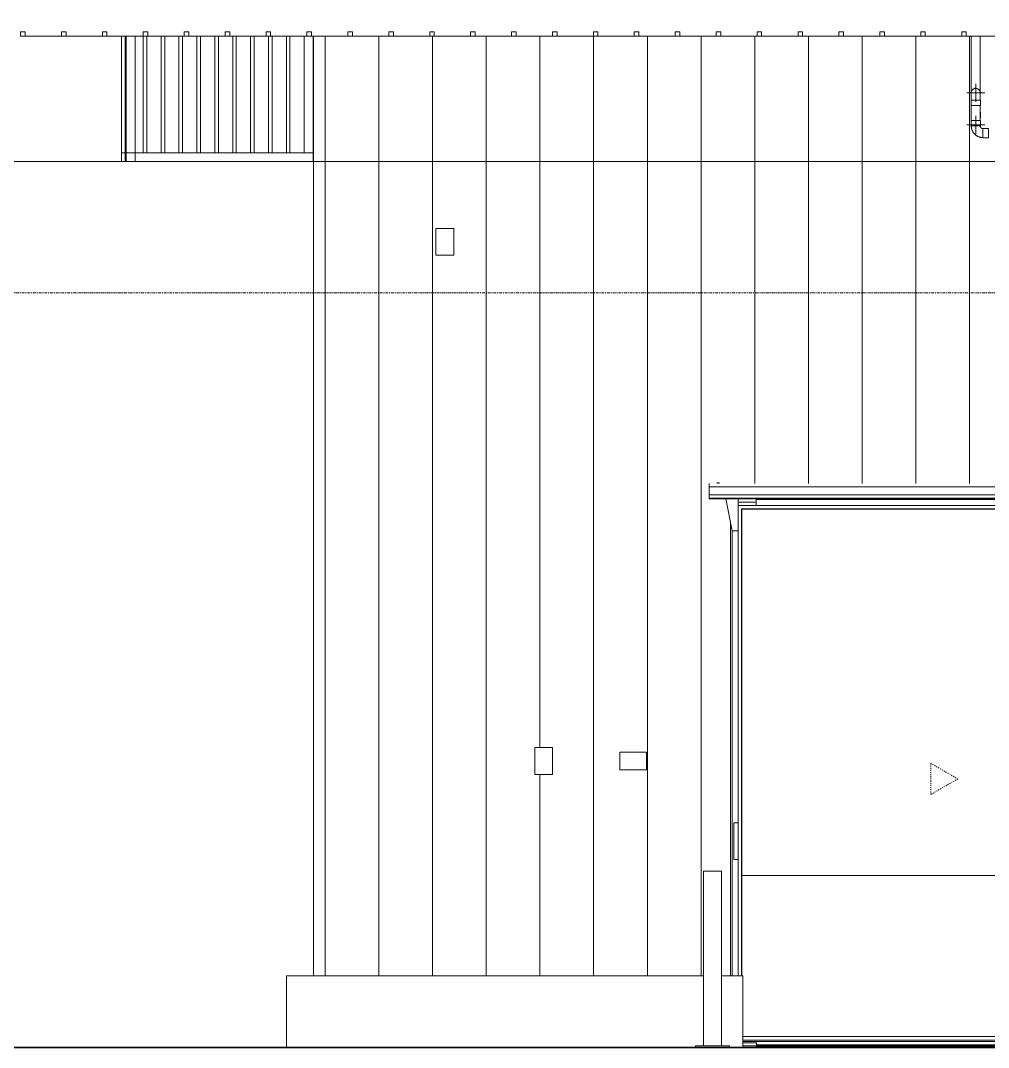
# Model space of a CAD drawing. Header units: centimetres. Extents: x -13467 to 3766, y -437 to 1921.
# Drawn here: x -2082 to -1541, y 94 to 668 of the extents above; entities that cross this region are included whole.
import ezdxf

# ---------------------------------------------------------------- set-up
doc = ezdxf.new("R2010")
doc.units = ezdxf.units.CM
doc.linetypes.add('Centre', pattern=[3.175, 0.635, -0.475, 1.59, -0.475])
doc.linetypes.add('Tiret', pattern=[1.2, 0.6, -0.6])
for name, color, linetype, lineweight in [('A-CLNG', 7, 'Continuous', 9), ('A-DOOR', 7, 'Continuous', 9), ('A-FLOR', 7, 'Continuous', 9), ('A-FLOR-LEVL', 7, 'Continuous', 9), ('A-GENM', 7, 'Continuous', 9), ('A-GLAZ-CWMG', 7, 'Continuous', 9), ('A-WALL', 7, 'Continuous', 9), ('A-WALL-PATT', 7, 'Continuous', 35), ('E-CABL-TRAY', 7, 'Continuous', 9), ('I-WALL', 7, 'Continuous', 9), ('M-EQPM', 7, 'Continuous', 9), ('P-PIPE', 7, 'Continuous', 9), ('P-PIPE-CNTR', 7, 'Continuous', 9)]:
    doc.layers.add(name, color=color, linetype=linetype, lineweight=lineweight)
pattern_1 = [(90, (-5602, 712), (-30, 2e-15), [])]

# ---------------------------------------------------------------- blocks, each defined once
blk = doc.blocks.new('PQ_RVR_EST-01_ZZ_ZZ_MO_T_A_rvt-2-Sección 1-2')
at = {"layer": 'A-FLOR', "lineweight": 35}
blk.add_line((2113.1, 94), (-3426.38, 94), dxfattribs=at)
blk = doc.blocks.new('Elbow PVC NCh - Elbow PVC NCh-V135-Sección 1-2')
at = {"layer": 'P-PIPE', "color": 6, "true_color": 0xff00ff}
for p, q in [((-999.78, 616.48), (-999.78, 613.38)), ((-999.69, 616.48), (-999.78, 616.48)), ((-994.54, 616.48), (-994.63, 616.48)), ((-994.54, 613.38), (-994.54, 616.48)), ((-999.78, 613.38), (-999.69, 613.38)), ((-994.63, 613.38), (-994.54, 613.38))]:
    blk.add_line(p, q, dxfattribs=at)
blk.add_arc((-997.16, 609.38), 2.62, 195, 199.65568, dxfattribs=at)
blk = doc.blocks.new('Elbow PVC NCh - Elbow PVC NCh-V125-Sección 1-2')
at = {"layer": 'P-PIPE', "color": 6, "true_color": 0xff00ff, "flags": 128}
for points in [[(1757.07, 623.2), (1757.07, 623.36), (1757.07, 623.52), (1757.07, 623.68), (1757.07, 623.84), (1757.07, 624), (1757.07, 624.15), (1757.07, 624.31), (1757.07, 624.46), (1757.07, 624.61), (1757.07, 624.76), (1757.07, 624.91), (1757.07, 625.05), (1757.07, 625.19), (1757.07, 625.33), (1757.07, 625.46), (1757.07, 625.59), (1757.07, 625.72), (1757.07, 625.84), (1757.07, 625.96)], [(1762.07, 626.41), (1762.07, 626.31), (1762.07, 626.21), (1762.07, 626.1), (1762.07, 625.99), (1762.07, 625.87), (1762.07, 625.75), (1762.07, 625.62), (1762.07, 625.5), (1762.07, 625.36), (1762.07, 625.23)], [(1762.07, 624.19), (1762.07, 624.04), (1762.07, 623.88), (1762.07, 623.72), (1762.07, 623.56), (1762.07, 623.4), (1762.07, 623.24)]]:
    blk.add_lwpolyline(points, dxfattribs=at)
blk = doc.blocks.new('Elbow PVC NCh - Elbow PVC NCh-V136-Sección 1-2')
at = {"layer": 'P-PIPE', "color": 6, "true_color": 0xff00ff}
for p, q in [((-999.78, 611.86), (-999.78, 608.76)), ((-994.54, 611.86), (-999.78, 611.86)), ((-999.78, 608.76), (-994.54, 608.76)), ((-994.54, 608.76), (-994.54, 611.86)), ((-990.06, 607.38), (-993.16, 607.38)), ((-993.16, 607.38), (-993.16, 602.14)), ((-990.06, 602.14), (-990.06, 607.38)), ((-993.16, 602.14), (-990.06, 602.14))]:
    blk.add_line(p, q, dxfattribs=at)
at = {"layer": 'P-PIPE', "color": 6, "true_color": 0xff00ff, "flags": 128}
for points in [[(-999.66, 608.76), (-999.66, 608.5), (-999.64, 608.24), (-999.62, 607.98), (-999.58, 607.72), (-999.53, 607.47), (-999.48, 607.22), (-999.41, 606.96), (-999.33, 606.72), (-999.25, 606.47), (-999.15, 606.23), (-999.04, 605.99), (-998.93, 605.76), (-998.8, 605.53), (-998.67, 605.31), (-998.53, 605.09), (-998.38, 604.88), (-998.22, 604.67), (-998.05, 604.47), (-997.87, 604.28), (-997.69, 604.1), (-997.5, 603.92), (-997.3, 603.75), (-997.1, 603.59), (-996.89, 603.44), (-996.68, 603.29), (-996.45, 603.15), (-996.23, 603.03), (-996, 602.91), (-995.76, 602.8), (-995.52, 602.7), (-995.27, 602.61), (-995.03, 602.53), (-994.78, 602.46), (-994.52, 602.4), (-994.27, 602.35), (-994.01, 602.32), (-993.75, 602.29), (-993.49, 602.27), (-993.23, 602.26), (-993.16, 602.26)], [(-993.16, 607.26), (-993.22, 607.26), (-993.28, 607.26), (-993.34, 607.27), (-993.4, 607.28), (-993.46, 607.29), (-993.52, 607.3), (-993.58, 607.32), (-993.64, 607.34), (-993.69, 607.36), (-993.75, 607.38), (-993.8, 607.4), (-993.86, 607.43), (-993.91, 607.46), (-993.96, 607.49), (-994.01, 607.52), (-994.06, 607.56), (-994.11, 607.59), (-994.15, 607.63), (-994.2, 607.67), (-994.24, 607.72), (-994.28, 607.76), (-994.32, 607.8), (-994.36, 607.85), (-994.39, 607.9), (-994.43, 607.95), (-994.46, 608), (-994.49, 608.05), (-994.51, 608.11), (-994.54, 608.16), (-994.56, 608.22), (-994.58, 608.27), (-994.6, 608.33), (-994.62, 608.39), (-994.63, 608.45), (-994.64, 608.51), (-994.65, 608.56), (-994.66, 608.62), (-994.66, 608.68), (-994.66, 608.74), (-994.66, 608.76)]]:
    blk.add_lwpolyline(points, dxfattribs=at)
blk = doc.blocks.new('Elbow PVC NCh - Elbow PVC NCh-V134-Sección 1-2')
at = {"layer": 'P-PIPE', "color": 6, "true_color": 0xff00ff}
for p, q in [((-999.78, 877.98), (-999.78, 874.88)), ((-997.16, 877.98), (-999.78, 877.98)), ((-994.54, 877.98), (-997.16, 877.98)), ((-994.54, 874.88), (-994.54, 877.98)), ((-999.78, 874.88), (-997.16, 874.88)), ((-997.16, 874.88), (-994.54, 874.88))]:
    blk.add_line(p, q, dxfattribs=at)
at = {"layer": 'P-PIPE', "color": 6, "true_color": 0xff00ff, "flags": 128}
for points in [[(-999.66, 881.98), (-999.66, 881.97), (-999.66, 881.96), (-999.66, 881.95), (-999.66, 881.93), (-999.66, 881.9), (-999.66, 881.86), (-999.66, 881.82), (-999.66, 881.77), (-999.66, 881.72), (-999.66, 881.66), (-999.66, 881.6), (-999.66, 881.53), (-999.66, 881.45), (-999.66, 881.37), (-999.66, 881.28), (-999.66, 881.19), (-999.66, 881.09), (-999.66, 880.98), (-999.66, 880.88), (-999.66, 880.76), (-999.66, 880.65), (-999.66, 880.53), (-999.66, 880.4), (-999.66, 880.27), (-999.66, 880.14), (-999.66, 880), (-999.66, 879.86), (-999.66, 879.72), (-999.66, 879.57), (-999.66, 879.43), (-999.66, 879.28), (-999.66, 879.12), (-999.66, 878.97), (-999.66, 878.81), (-999.66, 878.66), (-999.66, 878.5), (-999.66, 878.34), (-999.66, 878.18), (-999.66, 878.02), (-999.66, 877.98)], [(-994.66, 877.98), (-994.66, 878.14), (-994.66, 878.3), (-994.66, 878.46), (-994.66, 878.61), (-994.66, 878.77), (-994.66, 878.93), (-994.66, 879.08), (-994.66, 879.24), (-994.66, 879.39), (-994.66, 879.54), (-994.66, 879.68), (-994.66, 879.82), (-994.66, 879.96), (-994.66, 880.1), (-994.66, 880.24), (-994.66, 880.37), (-994.66, 880.49), (-994.66, 880.61), (-994.66, 880.73), (-994.66, 880.85), (-994.66, 880.96), (-994.66, 881.06), (-994.66, 881.16), (-994.66, 881.25), (-994.66, 881.34), (-994.66, 881.43), (-994.66, 881.51), (-994.66, 881.58), (-994.66, 881.64), (-994.66, 881.71), (-994.66, 881.76), (-994.66, 881.81), (-994.66, 881.85), (-994.66, 881.89), (-994.66, 881.92), (-994.66, 881.94), (-994.66, 881.96), (-994.66, 881.97), (-994.66, 881.98), (-994.66, 881.98)]]:
    blk.add_lwpolyline(points, dxfattribs=at)
at = {"layer": 'P-PIPE', "color": 6, "true_color": 0xff00ff}
for radius, start, end in [(2.62, 90, 195), (2.5, 90, 183.41169), (2.62, 341.54344, 90), (2.5, 350.58238, 90)]:
    blk.add_arc((-997.16, 881.98), radius, start, end, dxfattribs=at)
blk = doc.blocks.new('Rectangular Mullion - 30 x 30 mm-1683290-Sección 1-2')
at = {"layer": 'A-GLAZ-CWMG', "color": 8, "true_color": 0x808080}
for p, q in [((-1381.28, 593.8), (-1367.28, 593.8)), ((-1367.28, 593.8), (-1367.28, 588.8)), ((-1381.28, 588.8), (-1367.28, 588.8))]:
    blk.add_line(p, q, dxfattribs=at)
blk = doc.blocks.new('Rectangular Mullion - 30 x 30 mm-1683291-Sección 1-2')
at = {"layer": 'A-GLAZ-CWMG', "color": 8, "true_color": 0x808080}
for p, q in [((-1391.28, 593.8), (-1381.28, 593.8)), ((-1391.28, 588.8), (-1381.28, 588.8))]:
    blk.add_line(p, q, dxfattribs=at)
blk = doc.blocks.new('Rectangular Mullion - 30 x 30 mm-1683311-Sección 1-2')
at = {"layer": 'A-GLAZ-CWMG', "color": 8, "true_color": 0x808080}
for p, q in [((-1472.28, 588.8), (-1472.28, 593.8)), ((-1472.28, 593.8), (-1461.28, 593.8)), ((-1472.28, 588.8), (-1461.28, 588.8))]:
    blk.add_line(p, q, dxfattribs=at)
blk = doc.blocks.new('Rectangular Mullion - 30 x 30 mm-1683312-Sección 1-2')
at = {"layer": 'A-GLAZ-CWMG', "color": 8, "true_color": 0x808080}
for p, q in [((-1471.83, 605.55), (-1471.83, 588.8)), ((-1466.83, 605.55), (-1466.83, 588.8)), ((-1466.83, 588.8), (-1471.83, 588.8))]:
    blk.add_line(p, q, dxfattribs=at)
blk = doc.blocks.new('Rectangular Mullion - 30 x 30 mm-1683313-Sección 1-2')
at = {"layer": 'A-GLAZ-CWMG', "color": 8, "true_color": 0x808080}
for p, q in [((-1471.83, 620.55), (-1471.83, 605.55)), ((-1466.83, 620.55), (-1466.83, 605.55))]:
    blk.add_line(p, q, dxfattribs=at)
blk = doc.blocks.new('Rectangular Mullion - 30 x 30 mm-V142-Sección 1-2')
at = {"layer": 'A-GLAZ-CWMG', "color": 8, "true_color": 0x808080}
for p, q in [((-1471.83, 658.85), (-1471.83, 650.55)), ((-1466.83, 658.85), (-1466.83, 650.55))]:
    blk.add_line(p, q, dxfattribs=at)
blk = doc.blocks.new('Rectangular Mullion - 30 x 30 mm-1683389-Sección 1-2')
at = {"layer": 'A-GLAZ-CWMG', "color": 8, "true_color": 0x808080}
for p, q in [((-1372.28, 593.8), (-1372.28, 605.55)), ((-1367.28, 593.8), (-1367.28, 605.55)), ((-1367.28, 593.8), (-1372.28, 593.8))]:
    blk.add_line(p, q, dxfattribs=at)
blk = doc.blocks.new('Rectangular Mullion - 30 x 30 mm-1683390-Sección 1-2')
at = {"layer": 'A-GLAZ-CWMG', "color": 8, "true_color": 0x808080}
for p, q in [((-1372.28, 605.55), (-1372.28, 620.55)), ((-1367.28, 605.55), (-1367.28, 620.55))]:
    blk.add_line(p, q, dxfattribs=at)
blk = doc.blocks.new('Rectangular Mullion - 30 x 30 mm-V147-Sección 1-2')
at = {"layer": 'A-GLAZ-CWMG', "color": 8, "true_color": 0x808080}
for p, q in [((-1372.28, 650.55), (-1372.28, 658.85)), ((-1367.28, 650.55), (-1367.28, 658.85))]:
    blk.add_line(p, q, dxfattribs=at)
blk = doc.blocks.new('Rectangular Mullion - 20 x 20 mm-1683385-Sección 1-2')
at = {"layer": 'A-GLAZ-CWMG', "color": 8, "true_color": 0x808080}
for p, q in [((-1382.28, 605.55), (-1382.28, 593.8)), ((-1380.28, 605.55), (-1380.28, 593.8))]:
    blk.add_line(p, q, dxfattribs=at)
blk = doc.blocks.new('Rectangular Mullion - 20 x 20 mm-V152-Sección 1-2')
at = {"layer": 'A-GLAZ-CWMG', "color": 8, "true_color": 0x808080}
blk.add_line((-1472.28, 605.55), (-1472.28, 593.8), dxfattribs=at)
blk = doc.blocks.new('Rectangular Mullion - 20 x 20 mm-1683386-Sección 1-2')
at = {"layer": 'A-GLAZ-CWMG', "color": 8, "true_color": 0x808080}
for p, q in [((-1382.28, 620.55), (-1382.28, 605.55)), ((-1380.28, 620.55), (-1380.28, 605.55))]:
    blk.add_line(p, q, dxfattribs=at)
blk = doc.blocks.new('Rectangular Mullion - 20 x 20 mm-V153-Sección 1-2')
at = {"layer": 'A-GLAZ-CWMG', "color": 8, "true_color": 0x808080}
blk.add_line((-1472.28, 620.55), (-1472.28, 605.55), dxfattribs=at)
blk = doc.blocks.new('Rectangular Mullion - 20 x 20 mm-V154-Sección 1-2')
at = {"layer": 'A-GLAZ-CWMG', "color": 8, "true_color": 0x808080}
for p, q in [((-1382.28, 658.85), (-1382.28, 650.55)), ((-1380.28, 658.85), (-1380.28, 650.55))]:
    blk.add_line(p, q, dxfattribs=at)
blk = doc.blocks.new('Rectangular Mullion - 20 x 20 mm-V155-Sección 1-2')
at = {"layer": 'A-GLAZ-CWMG', "color": 8, "true_color": 0x808080}
blk.add_line((-1472.28, 658.85), (-1472.28, 650.55), dxfattribs=at)
blk = doc.blocks.new('Rectangular Mullion - 30 x 30 mm-V174-Sección 1-2')
at = {"layer": 'A-GLAZ-CWMG', "color": 8, "true_color": 0x808080}
for p, q in [((-1472.28, 593.8), (-1474.33, 593.8)), ((-1474.33, 593.8), (-1474.33, 588.8)), ((-1474.33, 588.8), (-1472.28, 588.8))]:
    blk.add_line(p, q, dxfattribs=at)
blk = doc.blocks.new('Rectangular Mullion - 30 x 30 mm-1683665-Sección 1-2')
at = {"layer": 'A-GLAZ-CWMG', "color": 8, "true_color": 0x808080}
for p, q in [((-1474.33, 825.05), (-1472.28, 825.05)), ((-1474.33, 819.74), (-1474.33, 825.05)), ((-1474.33, 779.12), (-1474.33, 816.76)), ((-1474.33, 764.57), (-1474.33, 776.14)), ((-1474.33, 673.85), (-1474.33, 703.81)), ((-1474.33, 593.8), (-1474.33, 658.85)), ((-1472.28, 593.8), (-1474.33, 593.8))]:
    blk.add_line(p, q, dxfattribs=at)
blk = doc.blocks.new('RVR-PQ-Dispositivo - Interruptor doble ip65-1787943-Sección 1-2')
at = {"layer": 'M-EQPM'}
for p, q in [((-1196.05, 259), (-1196.05, 249)), ((-1181.05, 259), (-1196.05, 259)), ((-1181.05, 249), (-1181.05, 259)), ((-1196.05, 249), (-1181.05, 249))]:
    blk.add_line(p, q, dxfattribs=at)
blk = doc.blocks.new('RVR-PQ-Dispositivo - Pulsador control acceso-1787936-Sección 1-2')
at = {"layer": 'M-EQPM'}
for p, q in [((-1233.54, 261.5), (-1243.54, 261.5)), ((-1243.54, 261.5), (-1243.54, 246.5)), ((-1233.54, 246.5), (-1233.54, 261.5)), ((-1243.54, 246.5), (-1233.54, 246.5))]:
    blk.add_line(p, q, dxfattribs=at)
blk = doc.blocks.new('RVR-PQ-Dispositivo - Sirena con luz estroboscopica-1704672-Sección 1-2')
at = {"layer": 'M-EQPM'}
for p, q in [((-1288.79, 551.5), (-1298.79, 551.5)), ((-1298.79, 551.5), (-1298.79, 536.5)), ((-1288.79, 536.5), (-1288.79, 551.5)), ((-1298.79, 536.5), (-1288.79, 536.5))]:
    blk.add_line(p, q, dxfattribs=at)
blk = doc.blocks.new('PQ_RVR_MEP-01_ZZ_ZZ_MO_T_A_rvt-2-Sección 1-2')
at = {"layer": 'E-CABL-TRAY'}
for p, q in [((-1530.8, 661.39), (-1530.8, 658.85)), ((-1528.26, 661.39), (-1530.8, 661.39)), ((-1528.26, 658.85), (-1528.26, 661.39)), ((-1507.94, 661.39), (-1507.94, 658.85)), ((-1505.4, 661.39), (-1507.94, 661.39)), ((-1505.4, 658.85), (-1505.4, 661.39)), ((-1485.08, 661.39), (-1485.08, 658.85)), ((-1482.54, 661.39), (-1485.08, 661.39)), ((-1482.54, 658.85), (-1482.54, 661.39)), ((-1462.22, 661.39), (-1462.22, 658.85)), ((-1459.68, 661.39), (-1462.22, 661.39)), ((-1459.68, 658.85), (-1459.68, 661.39)), ((-1439.36, 661.39), (-1439.36, 658.85)), ((-1436.82, 661.39), (-1439.36, 661.39)), ((-1436.82, 658.85), (-1436.82, 661.39)), ((-1416.5, 661.39), (-1416.5, 658.85)), ((-1413.96, 661.39), (-1416.5, 661.39)), ((-1413.96, 658.85), (-1413.96, 661.39)), ((-1393.64, 661.39), (-1393.64, 658.85)), ((-1391.1, 661.39), (-1393.64, 661.39)), ((-1391.1, 658.85), (-1391.1, 661.39)), ((-1370.78, 661.39), (-1370.78, 658.85)), ((-1368.24, 661.39), (-1370.78, 661.39)), ((-1368.24, 658.85), (-1368.24, 661.39)), ((-1347.92, 661.39), (-1347.92, 658.85)), ((-1345.38, 661.39), (-1347.92, 661.39)), ((-1345.38, 658.85), (-1345.38, 661.39)), ((-1325.06, 661.39), (-1325.06, 658.85)), ((-1322.52, 661.39), (-1325.06, 661.39)), ((-1322.52, 658.85), (-1322.52, 661.39)), ((-1302.2, 661.39), (-1302.2, 658.85)), ((-1299.66, 661.39), (-1302.2, 661.39)), ((-1299.66, 658.85), (-1299.66, 661.39)), ((-1279.34, 661.39), (-1279.34, 658.85)), ((-1276.8, 661.39), (-1279.34, 661.39)), ((-1276.8, 658.85), (-1276.8, 661.39)), ((-1256.48, 661.39), (-1256.48, 658.85)), ((-1253.94, 661.39), (-1256.48, 661.39)), ((-1253.94, 658.85), (-1253.94, 661.39)), ((-1233.62, 661.39), (-1233.62, 658.85)), ((-1231.08, 661.39), (-1233.62, 661.39)), ((-1231.08, 658.85), (-1231.08, 661.39)), ((-1210.76, 661.39), (-1210.76, 658.85)), ((-1208.22, 661.39), (-1210.76, 661.39)), ((-1208.22, 658.85), (-1208.22, 661.39)), ((-1187.9, 661.39), (-1187.9, 658.85)), ((-1185.36, 661.39), (-1187.9, 661.39)), ((-1185.36, 658.85), (-1185.36, 661.39)), ((-1165.04, 661.39), (-1165.04, 658.85)), ((-1162.5, 661.39), (-1165.04, 661.39)), ((-1162.5, 658.85), (-1162.5, 661.39)), ((-1142.18, 661.39), (-1142.18, 658.85)), ((-1139.64, 661.39), (-1142.18, 661.39)), ((-1139.64, 658.85), (-1139.64, 661.39)), ((-1119.32, 661.39), (-1119.32, 658.85)), ((-1116.78, 661.39), (-1119.32, 661.39)), ((-1116.78, 658.85), (-1116.78, 661.39)), ((-1096.46, 661.39), (-1096.46, 658.85)), ((-1093.92, 661.39), (-1096.46, 661.39)), ((-1093.92, 658.85), (-1093.92, 661.39)), ((-1073.6, 661.39), (-1073.6, 658.85)), ((-1071.06, 661.39), (-1073.6, 661.39)), ((-1071.06, 658.85), (-1071.06, 661.39)), ((-1050.74, 661.39), (-1050.74, 658.85)), ((-1048.2, 661.39), (-1050.74, 661.39)), ((-1048.2, 658.85), (-1048.2, 661.39)), ((-1027.88, 661.39), (-1027.88, 658.85)), ((-1025.34, 661.39), (-1027.88, 661.39)), ((-1025.34, 658.85), (-1025.34, 661.39)), ((-1005.02, 661.39), (-1005.02, 658.85)), ((-1002.48, 661.39), (-1005.02, 661.39)), ((-1002.48, 658.85), (-1002.48, 661.39)), ((-1530.8, 658.85), (-1528.26, 658.85)), ((-1507.94, 658.85), (-1528.26, 658.85)), ((-1507.94, 658.85), (-1505.4, 658.85)), ((-1485.08, 658.85), (-1505.4, 658.85)), ((-1485.08, 658.85), (-1482.54, 658.85)), ((-1462.22, 658.85), (-1482.54, 658.85)), ((-1462.22, 658.85), (-1459.68, 658.85)), ((-1439.36, 658.85), (-1459.68, 658.85)), ((-1439.36, 658.85), (-1436.82, 658.85)), ((-1416.5, 658.85), (-1436.82, 658.85)), ((-1416.5, 658.85), (-1413.96, 658.85)), ((-1393.64, 658.85), (-1413.96, 658.85)), ((-1393.64, 658.85), (-1391.1, 658.85)), ((-1370.78, 658.85), (-1391.1, 658.85)), ((-1370.78, 658.85), (-1368.24, 658.85)), ((-1347.92, 658.85), (-1368.24, 658.85)), ((-1347.92, 658.85), (-1345.38, 658.85)), ((-1325.06, 658.85), (-1345.38, 658.85)), ((-1325.06, 658.85), (-1322.52, 658.85)), ((-1302.2, 658.85), (-1322.52, 658.85)), ((-1302.2, 658.85), (-1299.66, 658.85)), ((-1279.34, 658.85), (-1299.66, 658.85)), ((-1279.34, 658.85), (-1276.8, 658.85)), ((-1256.48, 658.85), (-1276.8, 658.85)), ((-1256.48, 658.85), (-1253.94, 658.85)), ((-1233.62, 658.85), (-1253.94, 658.85)), ((-1233.62, 658.85), (-1231.08, 658.85)), ((-1210.76, 658.85), (-1231.08, 658.85)), ((-1210.76, 658.85), (-1208.22, 658.85)), ((-1187.9, 658.85), (-1208.22, 658.85)), ((-1187.9, 658.85), (-1185.36, 658.85)), ((-1165.04, 658.85), (-1185.36, 658.85)), ((-1165.04, 658.85), (-1162.5, 658.85)), ((-1142.18, 658.85), (-1162.5, 658.85)), ((-1142.18, 658.85), (-1139.64, 658.85)), ((-1119.32, 658.85), (-1139.64, 658.85)), ((-1119.32, 658.85), (-1116.78, 658.85)), ((-1096.46, 658.85), (-1116.78, 658.85)), ((-1096.46, 658.85), (-1093.92, 658.85)), ((-1073.6, 658.85), (-1093.92, 658.85)), ((-1073.6, 658.85), (-1071.06, 658.85)), ((-1050.74, 658.85), (-1071.06, 658.85)), ((-1050.74, 658.85), (-1048.2, 658.85)), ((-1027.88, 658.85), (-1048.2, 658.85)), ((-1027.88, 658.85), (-1025.34, 658.85)), ((-1005.02, 658.85), (-1025.34, 658.85)), ((-1005.02, 658.85), (-1002.48, 658.85)), ((-982.16, 658.85), (-1002.48, 658.85))]:
    blk.add_line(p, q, dxfattribs=at)
at = {"layer": 'P-PIPE', "color": 6, "true_color": 0xff00ff}
for p, q in [((-999.66, 658.85), (-999.66, 627.95)), ((-994.66, 627.95), (-994.66, 658.85)), ((-999.66, 626.45), (-999.66, 623.2)), ((-994.66, 625.23), (-994.66, 626.45)), ((-999.66, 620.1), (-999.66, 611.86)), ((-994.66, 611.86), (-994.66, 620.1))]:
    blk.add_line(p, q, dxfattribs=at)
at = {"layer": 'P-PIPE-CNTR', "color": 6, "true_color": 0xff00ff}
for p, q in [((-997.16, 622.2), (-997.16, 632.2)), ((-1002.16, 627.2), (-992.16, 627.2)), ((-997.16, 604.38), (-997.16, 614.38)), ((-1002.16, 609.38), (-992.16, 609.38))]:
    blk.add_line(p, q, dxfattribs=at)
at = {"layer": 'A-GLAZ-CWMG', "lineweight": 9}
for name, p in [('Rectangular Mullion - 30 x 30 mm-1683665-Sección 1-2', (0, 0)), ('Rectangular Mullion - 20 x 20 mm-V155-Sección 1-2', (0, 0)), ('Rectangular Mullion - 30 x 30 mm-V142-Sección 1-2', (0, 0)), ('Rectangular Mullion - 20 x 20 mm-V154-Sección 1-2', (-80, 0)), ('Rectangular Mullion - 20 x 20 mm-V154-Sección 1-2', (-70, 0)), ('Rectangular Mullion - 20 x 20 mm-V154-Sección 1-2', (-60, 0)), ('Rectangular Mullion - 20 x 20 mm-V154-Sección 1-2', (-50, 0)), ('Rectangular Mullion - 20 x 20 mm-V154-Sección 1-2', (-40, 0)), ('Rectangular Mullion - 20 x 20 mm-V154-Sección 1-2', (-30, 0)), ('Rectangular Mullion - 20 x 20 mm-V154-Sección 1-2', (-20, 0)), ('Rectangular Mullion - 20 x 20 mm-V154-Sección 1-2', (-10, 0)), ('Rectangular Mullion - 20 x 20 mm-V154-Sección 1-2', (0, 0)), ('Rectangular Mullion - 30 x 30 mm-V147-Sección 1-2', (0, 0)), ('Rectangular Mullion - 20 x 20 mm-V153-Sección 1-2', (0, 30)), ('Rectangular Mullion - 30 x 30 mm-1683313-Sección 1-2', (0, 30)), ('Rectangular Mullion - 20 x 20 mm-1683386-Sección 1-2', (-80, 30)), ('Rectangular Mullion - 20 x 20 mm-1683386-Sección 1-2', (-70, 30)), ('Rectangular Mullion - 20 x 20 mm-1683386-Sección 1-2', (-60, 30)), ('Rectangular Mullion - 20 x 20 mm-1683386-Sección 1-2', (-50, 30)), ('Rectangular Mullion - 20 x 20 mm-1683386-Sección 1-2', (-40, 30)), ('Rectangular Mullion - 20 x 20 mm-1683386-Sección 1-2', (-30, 30)), ('Rectangular Mullion - 20 x 20 mm-1683386-Sección 1-2', (-20, 30)), ('Rectangular Mullion - 20 x 20 mm-1683386-Sección 1-2', (-10, 30)), ('Rectangular Mullion - 20 x 20 mm-1683386-Sección 1-2', (0, 30)), ('Rectangular Mullion - 30 x 30 mm-1683390-Sección 1-2', (0, 30)), ('Rectangular Mullion - 20 x 20 mm-V153-Sección 1-2', (0, 15)), ('Rectangular Mullion - 30 x 30 mm-1683313-Sección 1-2', (0, 15)), ('Rectangular Mullion - 20 x 20 mm-1683386-Sección 1-2', (-80, 15)), ('Rectangular Mullion - 20 x 20 mm-1683386-Sección 1-2', (-70, 15)), ('Rectangular Mullion - 20 x 20 mm-1683386-Sección 1-2', (-60, 15)), ('Rectangular Mullion - 20 x 20 mm-1683386-Sección 1-2', (-50, 15)), ('Rectangular Mullion - 20 x 20 mm-1683386-Sección 1-2', (-40, 15)), ('Rectangular Mullion - 20 x 20 mm-1683386-Sección 1-2', (-30, 15)), ('Rectangular Mullion - 20 x 20 mm-1683386-Sección 1-2', (-20, 15)), ('Rectangular Mullion - 20 x 20 mm-1683386-Sección 1-2', (-10, 15)), ('Rectangular Mullion - 20 x 20 mm-1683386-Sección 1-2', (0, 15)), ('Rectangular Mullion - 30 x 30 mm-1683390-Sección 1-2', (0, 15)), ('Rectangular Mullion - 20 x 20 mm-V153-Sección 1-2', (0, 0)), ('Rectangular Mullion - 30 x 30 mm-1683313-Sección 1-2', (0, 0)), ('Rectangular Mullion - 20 x 20 mm-1683386-Sección 1-2', (-80, 0)), ('Rectangular Mullion - 20 x 20 mm-1683386-Sección 1-2', (-70, 0)), ('Rectangular Mullion - 20 x 20 mm-1683386-Sección 1-2', (-60, 0)), ('Rectangular Mullion - 20 x 20 mm-1683386-Sección 1-2', (-50, 0)), ('Rectangular Mullion - 20 x 20 mm-1683386-Sección 1-2', (-40, 0)), ('Rectangular Mullion - 20 x 20 mm-1683386-Sección 1-2', (-30, 0)), ('Rectangular Mullion - 20 x 20 mm-1683386-Sección 1-2', (-20, 0)), ('Rectangular Mullion - 20 x 20 mm-1683386-Sección 1-2', (-10, 0)), ('Rectangular Mullion - 20 x 20 mm-1683386-Sección 1-2', (0, 0)), ('Rectangular Mullion - 30 x 30 mm-1683390-Sección 1-2', (0, 0)), ('Rectangular Mullion - 20 x 20 mm-V152-Sección 1-2', (0, 0)), ('Rectangular Mullion - 30 x 30 mm-1683312-Sección 1-2', (0, 0)), ('Rectangular Mullion - 20 x 20 mm-1683385-Sección 1-2', (-80, 0)), ('Rectangular Mullion - 20 x 20 mm-1683385-Sección 1-2', (-70, 0)), ('Rectangular Mullion - 20 x 20 mm-1683385-Sección 1-2', (-60, 0)), ('Rectangular Mullion - 20 x 20 mm-1683385-Sección 1-2', (-50, 0)), ('Rectangular Mullion - 20 x 20 mm-1683385-Sección 1-2', (-40, 0)), ('Rectangular Mullion - 20 x 20 mm-1683385-Sección 1-2', (-30, 0)), ('Rectangular Mullion - 20 x 20 mm-1683385-Sección 1-2', (-20, 0)), ('Rectangular Mullion - 20 x 20 mm-1683385-Sección 1-2', (-10, 0)), ('Rectangular Mullion - 20 x 20 mm-1683385-Sección 1-2', (0, 0)), ('Rectangular Mullion - 30 x 30 mm-1683389-Sección 1-2', (0, 0)), ('Rectangular Mullion - 30 x 30 mm-V174-Sección 1-2', (0, 0)), ('Rectangular Mullion - 30 x 30 mm-1683311-Sección 1-2', (0, 0)), ('Rectangular Mullion - 30 x 30 mm-1683291-Sección 1-2', (-70, 0)), ('Rectangular Mullion - 30 x 30 mm-1683291-Sección 1-2', (-60, 0)), ('Rectangular Mullion - 30 x 30 mm-1683291-Sección 1-2', (-50, 0)), ('Rectangular Mullion - 30 x 30 mm-1683291-Sección 1-2', (-40, 0)), ('Rectangular Mullion - 30 x 30 mm-1683291-Sección 1-2', (-30, 0)), ('Rectangular Mullion - 30 x 30 mm-1683291-Sección 1-2', (-20, 0)), ('Rectangular Mullion - 30 x 30 mm-1683291-Sección 1-2', (-10, 0)), ('Rectangular Mullion - 30 x 30 mm-1683291-Sección 1-2', (0, 0)), ('Rectangular Mullion - 30 x 30 mm-1683290-Sección 1-2', (0, 0))]:
    blk.add_blockref(name, p, dxfattribs=at)
at = {"layer": 'M-EQPM', "lineweight": 9}
for name in ['RVR-PQ-Dispositivo - Sirena con luz estroboscopica-1704672-Sección 1-2', 'RVR-PQ-Dispositivo - Pulsador control acceso-1787936-Sección 1-2', 'RVR-PQ-Dispositivo - Interruptor doble ip65-1787943-Sección 1-2']:
    blk.add_blockref(name, (0, 0), dxfattribs=at)
at = {"layer": 'P-PIPE', "lineweight": 9}
for name, p in [('Elbow PVC NCh - Elbow PVC NCh-V134-Sección 1-2', (0, -254.78)), ('Elbow PVC NCh - Elbow PVC NCh-V125-Sección 1-2', (-2756.73, 0)), ('Elbow PVC NCh - Elbow PVC NCh-V135-Sección 1-2', (0, 0)), ('Elbow PVC NCh - Elbow PVC NCh-V136-Sección 1-2', (0, 0))]:
    blk.add_blockref(name, p, dxfattribs=at)
blk = doc.blocks.new('Doors-Door-sets- LAHET-LAH010005 - 2_10 x 3_00-1584137-Sección 1-2')
at = {"layer": 'A-DOOR', "color": 8, "true_color": 0x808080}
for p, q in [((-1146.05, 408.98), (-1146.05, 408.81)), ((-1146.05, 408.98), (-1146.05, 408.98)), ((-1146.05, 407.08), (-1146.05, 408.81)), ((-1141.55, 409.41), (-1141.65, 409.31)), ((-1141.65, 409.31), (-1141.65, 408.95)), ((-1141.65, 409.31), (-1141.05, 409.31)), ((-1141.55, 409.41), (-1141.05, 409.41)), ((-1141.05, 409.41), (-1140.55, 409.41)), ((-1141.05, 409.31), (-1140.45, 409.31)), ((-1140.45, 409.31), (-1140.55, 409.41)), ((-1140.45, 408.95), (-1140.45, 409.31)), ((-693.15, 409.41), (-693.25, 409.31)), ((-693.25, 409.31), (-693.25, 408.95)), ((-693.25, 409.31), (-692.65, 409.31)), ((-693.15, 409.41), (-692.65, 409.41)), ((-692.65, 409.41), (-692.15, 409.41)), ((-692.65, 409.31), (-692.05, 409.31)), ((-692.05, 409.31), (-692.15, 409.41)), ((-692.05, 408.95), (-692.05, 409.31)), ((-687.65, 408.98), (-687.65, 408.98)), ((-687.65, 408.81), (-687.65, 408.98)), ((-687.65, 408.81), (-687.65, 407.08)), ((-1146.05, 402.76), (-1146.05, 407.08)), ((-1146.05, 407.08), (-687.65, 407.08)), ((-1146.05, 400.86), (-1146.05, 402.76)), ((-1146.05, 402.76), (-687.65, 402.76)), ((-687.65, 407.08), (-687.65, 402.76)), ((-687.65, 402.76), (-687.65, 400.86)), ((-1146.05, 400.65), (-1146.05, 400.86)), ((-1146.05, 400.86), (-687.65, 400.86)), ((-1146.05, 400.65), (-1146.05, 400.48)), ((-1146.05, 400.48), (-1136.76, 400.48)), ((-1136.76, 400.48), (-1133.19, 382.63)), ((-1129.87, 400.48), (-1136.76, 400.48)), ((-1134.23, 400.65), (-1134.23, 400.48)), ((-1133.88, 400.65), (-1133.71, 400.48)), ((-1129.87, 400.48), (-1129.87, 400.65)), ((-1129.87, 396.64), (-1129.87, 400.48)), ((-1129.87, 400.48), (-914.59, 400.48)), ((-1129.87, 396.64), (-1129.87, 398.63)), ((-1129.87, 398.63), (-1119.87, 398.63)), ((-1129.87, 396.64), (-1129.87, 219.39)), ((-914.6, 396.64), (-1129.87, 396.64)), ((-1119.87, 400.65), (-1119.87, 398.63)), ((-924.59, 400), (-1119.87, 400)), ((-1119.87, 398.63), (-1119.87, 396.63)), ((-924.59, 398.63), (-924.59, 400.65)), ((-924.59, 396.63), (-924.59, 398.63)), ((-924.59, 398.63), (-914.59, 398.63)), ((-914.6, 174.53), (-914.6, 396.64)), ((-914.59, 400.65), (-914.59, 400.48)), ((-907.71, 400.48), (-914.59, 400.48)), ((-914.59, 400.48), (-914.59, 396.64)), ((-914.59, 398.63), (-914.59, 396.64)), ((-911.28, 382.63), (-907.71, 400.48)), ((-910.58, 400.65), (-910.75, 400.48)), ((-910.23, 400.48), (-910.23, 400.65)), ((-907.71, 400.48), (-687.65, 400.48)), ((-687.65, 400.86), (-687.65, 400.65)), ((-687.65, 400.48), (-687.65, 400.65)), ((-1127.91, 394.67), (-1128.12, 394.89)), ((-1128.12, 394.89), (-1128.12, 134)), ((-916.35, 394.89), (-1128.12, 394.89)), ((-1127.87, 190.09), (-1127.87, 394.64)), ((-1127.87, 394.64), (-916.6, 394.64)), ((-916.6, 394.64), (-916.6, 190.09)), ((-916.35, 394.89), (-916.56, 394.67)), ((-916.35, 174.53), (-916.35, 394.89)), ((-1134.23, 387.85), (-1134.23, 134)), ((-910.23, 146.36), (-910.23, 387.85)), ((-1133.23, 382.85), (-1133.23, 134)), ((-1133.19, 382.63), (-1129.87, 382.63)), ((-914.59, 382.63), (-911.28, 382.63)), ((-911.23, 146.36), (-911.23, 382.85)), ((-1132.36, 219.39), (-1132.36, 199)), ((-1129.87, 219.39), (-1132.36, 219.39)), ((-1129.87, 199), (-1129.87, 219.39)), ((-1129.73, 219.39), (-1129.82, 219.39)), ((-1132.36, 199), (-1129.87, 199)), ((-1129.87, 198.92), (-1129.87, 134)), ((-1129.82, 199), (-1129.73, 199)), ((-916.53, 190.09), (-1127.93, 190.09)), ((-1127.93, 190.09), (-1127.93, 134)), ((-916.53, 174.53), (-916.53, 190.09)), ((-911.23, 134), (-911.23, 136.36)), ((-910.23, 134), (-910.23, 136.36)), ((-1127.23, 100.09), (-921.77, 100.09)), ((-921.77, 100.09), (-1127.23, 100.09)), ((-1127.23, 98.09), (-921.77, 98.09)), ((-921.78, 97.29), (-1127.23, 97.29)), ((-1119.67, 96.5), (-1127.23, 96.5)), ((-1127.23, 94.89), (-1119.67, 94.89)), ((-1119.67, 96.5), (-1119.67, 94.89)), ((-1119.67, 95.49), (-924.79, 95.49)), ((-1119.67, 95.38), (-924.79, 95.38)), ((-1119.67, 95.29), (-924.79, 95.29)), ((-1119.67, 94.89), (-1119.67, 94)), ((-926.25, 94.79), (-1119.67, 94.79)), ((-1119.67, 94.79), (-926.25, 94.79)), ((-924.79, 94.96), (-924.79, 96.5)), ((-921.78, 96.5), (-924.79, 96.5))]:
    blk.add_line(p, q, dxfattribs=at)
at = {"layer": 'A-DOOR', "color": 176, "linetype": 'Tiret', "true_color": 0x000080}
for p, q in [((-1022.23, 252.66), (-1022.23, 235.34)), ((-1007.23, 244), (-1022.23, 252.66)), ((-1022.23, 235.34), (-1007.23, 244))]:
    blk.add_line(p, q, dxfattribs=at)
at = {"layer": 'A-DOOR', "color": 8, "true_color": 0x808080}
for points, knots in [([(-1129.67, 396.44), (-1129.69, 396.46), (-1129.72, 396.48), (-1129.75, 396.52), (-1129.77, 396.53), (-1129.78, 396.55), (-1129.8, 396.56), (-1129.81, 396.58), (-1129.83, 396.6), (-1129.84, 396.61), (-1129.86, 396.62), (-1129.87, 396.63), (-1129.87, 396.64), (-1129.87, 396.64)], [0, 0, 0, 0, 0.166667, 0.25, 0.333333, 0.375, 0.416667, 0.5, 0.583333, 0.666667, 0.75, 0.833333, 1, 1, 1, 1]), ([(-914.6, 396.64), (-914.6, 396.64), (-914.6, 396.63), (-914.61, 396.62), (-914.62, 396.61), (-914.64, 396.6), (-914.65, 396.58), (-914.67, 396.56), (-914.68, 396.55), (-914.7, 396.53), (-914.72, 396.52), (-914.75, 396.48), (-914.78, 396.46), (-914.79, 396.44)], [-1, -1, -1, -1, -0.833333, -0.75, -0.666667, -0.583333, -0.5, -0.416667, -0.375, -0.333333, -0.25, -0.166667, 0, 0, 0, 0]), ([(-1127.87, 394.64), (-1127.87, 394.63), (-1127.87, 394.64), (-1127.88, 394.65), (-1127.89, 394.66), (-1127.9, 394.67), (-1127.91, 394.67)], [0.5384615, 0.5384615, 0.5384615, 0.5384615, 0.6923077, 0.8269231, 0.9134615, 1, 1, 1, 1]), ([(-916.56, 394.67), (-916.56, 394.67), (-916.57, 394.66), (-916.59, 394.65), (-916.6, 394.64), (-916.6, 394.63), (-916.6, 394.64)], [-1, -1, -1, -1, -0.9134615, -0.8269231, -0.6923077, -0.5384615, -0.5384615, -0.5384615, -0.5384615])]:
    blk.add_open_spline(points, degree=3, knots=knots, dxfattribs=at)
blk = doc.blocks.new('RVR_Bolardo - RVR_Bolardo-1693588-Sección 1-2')
at = {"layer": 'A-GENM', "color": 8, "true_color": 0x808080}
for p, q in [((-1149.3, 192.56), (-1149.3, 94.96)), ((-1149.3, 192.56), (-1139.18, 192.56)), ((-1139.18, 94.96), (-1139.18, 192.56)), ((-1153.77, 94.96), (-1134.72, 94.96)), ((-1153.77, 94), (-1153.77, 94.96)), ((-1134.72, 94), (-1134.72, 94.96))]:
    blk.add_line(p, q, dxfattribs=at)

msp = doc.modelspace()

# ---------------------------------------------------------------- hatches: boundary and pattern name
at = {"layer": 'A-WALL-PATT', "lineweight": 9, "true_color": 0x808080}
h = msp.add_hatch(dxfattribs=at)
h.set_pattern_fill('FP_23', color=8, style=0, pattern_type=2)
h.set_pattern_definition([(90, (-1918.270048, 712.001), (-0.02253, 1e-18), [])])
h.paths.add_polyline_path([(-1918.543, 134), (-1918.524, 134), (-1918.63, 588.801), (-1918.651, 588.801), (-1918.651, 134)])
h.paths.add_polyline_path([(-1918.524, 819.757), (-1918.524, 1027), (-1918.651, 1027), (-1918.554, 819.757)])
h = msp.add_hatch(dxfattribs=at)
h.set_pattern_fill('FP_3', color=8, style=0, pattern_type=2)
h.set_pattern_definition(pattern_1)
h.paths.add_polyline_path([(-1918.524, 134), (-1908.524, 134), (-1908.524, 658.849), (-1918.524, 658.849), (-1918.524, 265.229)])
h.paths.add_polyline_path([(-1908.524, 673.849), (-1908.524, 703.807), (-1918.524, 703.807), (-1918.524, 673.849)])
h.paths.add_polyline_path([(-1918.524, 764.572), (-1908.524, 764.572), (-1908.524, 776.137), (-1918.524, 776.137), (-1918.524, 767.783)])
h.paths.add_polyline_path([(-1908.524, 779.137), (-1908.524, 816.757), (-1918.524, 816.757), (-1918.524, 779.137)])
h.paths.add_polyline_path([(-1918.524, 819.757), (-1908.524, 819.757), (-1908.524, 1027), (-1918.524, 1027), (-1918.524, 823.622)])
h = msp.add_hatch(dxfattribs=at)
h.set_pattern_fill('FP_3', color=8, style=0, pattern_type=2)
h.set_pattern_definition(pattern_1)
h.paths.add_polyline_path([(-1908.524, 134), (-1700.656, 134), (-1700.656, 192.558), (-1690.536, 192.558), (-1690.536, 134), (-1685.586, 134), (-1685.586, 387.85), (-1688.112, 400.48), (-1697.406, 400.589), (-1697.406, 408.98), (-1692.925, 408.98), (-1692.925, 409.306), (-1691.886, 409.306), (-1691.886, 408.98), (-1244.525, 408.98), (-1244.525, 409.306), (-1243.486, 409.306), (-1243.486, 408.98), (-1239.006, 408.895), (-1239.006, 400.48), (-1459.06, 400.48), (-1461.586, 387.85), (-1461.586, 146.355), (-1281.348, 146.355), (-1276.439, 145.592), (-1272.341, 143.78), (-1269.068, 141.269), (-1266.254, 137.541), (-1264.727, 134), (-1171.507, 134), (-1171.507, 602.26), (-1541.415, 602.229), (-1541.415, 602.14), (-1544.515, 602.229), (-1544.515, 602.26), (-1547.159, 602.859), (-1549.112, 604.164), (-1550.178, 605.794), (-1550.564, 606.491), (-1551.079, 608.76), (-1551.135, 608.76), (-1551.046, 611.86), (-1551.015, 611.86), (-1551.046, 613.38), (-1551.135, 613.38), (-1551.046, 616.48), (-1551.015, 616.48), (-1551.046, 620.102), (-1551.135, 620.102), (-1551.046, 623.202), (-1551.015, 623.202), (-1551.046, 626.523), (-1551.135, 627.202), (-1551.015, 628.969), (-1551.015, 658.849), (-1908.524, 658.849), (-1908.524, 265.229)])
h.paths.add_polyline_path([(-1461.586, 134), (-1276.007, 134), (-1276.238, 134.263), (-1278.529, 135.794), (-1281.348, 136.355), (-1461.586, 136.355), (-1461.586, 134.907)])
h.paths.add_polyline_path([(-1794.894, 246.5), (-1794.894, 261.5), (-1784.894, 261.5), (-1784.894, 246.5)])
h.paths.add_polyline_path([(-1732.401, 249), (-1747.401, 249), (-1747.401, 259), (-1732.401, 259)])
h.paths.add_polyline_path([(-1850.138, 536.5), (-1850.138, 551.5), (-1840.138, 551.5), (-1840.138, 536.5)])
h.paths.add_polyline_path([(-1210.042, 607.26), (-1171.507, 607.26), (-1171.507, 658.849), (-1546.015, 658.849), (-1545.956, 627.659), (-1545.895, 627.202), (-1546.015, 625.402), (-1545.956, 623.202), (-1545.895, 623.202), (-1545.985, 620.102), (-1546.015, 620.102), (-1545.956, 616.48), (-1545.895, 616.48), (-1545.985, 613.38), (-1546.015, 613.38), (-1545.956, 611.86), (-1545.895, 611.86), (-1545.812, 608.27), (-1545.574, 607.699), (-1544.515, 607.38), (-1541.415, 607.291), (-1541.415, 607.26), (-1261.721, 607.26)])
h.paths.add_polyline_path([(-1553.697, 673.849), (-1551.015, 673.849), (-1551.015, 703.807), (-1908.524, 703.807), (-1908.524, 673.849), (-1558.697, 673.849)])
h.paths.add_polyline_path([(-1546.015, 673.849), (-1171.507, 673.849), (-1171.507, 703.807), (-1546.015, 703.807)])
h.paths.add_polyline_path([(-1202.214, 720.807), (-1185.928, 720.807), (-1185.928, 776.137), (-1339.292, 776.137), (-1339.239, 745.198), (-1323.042, 745.198), (-1319.16, 744.687), (-1315.542, 743.188), (-1312.436, 740.805), (-1310.052, 737.698), (-1308.553, 734.08), (-1308.042, 730.198), (-1308.724, 725.904), (-1310.052, 722.698), (-1311.502, 720.807), (-1202.428, 720.807)])
h.paths.add_polyline_path([(-1182.928, 720.807), (-1171.507, 720.807), (-1171.507, 776.137), (-1182.928, 776.137), (-1182.928, 720.985)])
h.paths.add_polyline_path([(-1342.292, 750.279), (-1342.292, 776.137), (-1499.379, 776.137), (-1499.379, 764.572), (-1365.079, 764.514), (-1364.203, 764.427), (-1362.906, 764.427), (-1361.787, 764.189), (-1360.507, 764.063), (-1358.897, 763.575), (-1357.488, 763.275), (-1356.585, 762.874), (-1355.535, 762.555), (-1350.954, 760.106), (-1346.938, 756.811), (-1343.643, 752.795), (-1342.368, 750.411)])
h.paths.add_polyline_path([(-1502.379, 764.572), (-1502.379, 776.137), (-1546.015, 776.137), (-1545.956, 764.572), (-1520.116, 764.572)])
h.paths.add_polyline_path([(-1877.014, 764.572), (-1877.014, 776.137), (-1908.524, 776.137), (-1908.524, 764.572), (-1881.869, 764.572)])
h.paths.add_polyline_path([(-1874.014, 764.572), (-1866.011, 764.572), (-1866.011, 776.137), (-1874.014, 776.137), (-1874.014, 767.783)])
h.paths.add_polyline_path([(-1716.926, 764.572), (-1716.926, 776.137), (-1806.423, 776.137), (-1806.423, 764.572), (-1726.136, 764.572)])
h.paths.add_polyline_path([(-1551.015, 764.572), (-1551.015, 776.137), (-1659.467, 776.137), (-1659.467, 764.572), (-1571.795, 764.572)])
h.paths.add_polyline_path([(-1713.926, 764.572), (-1662.467, 764.572), (-1662.467, 776.137), (-1678.109, 776.188), (-1680.835, 776.649), (-1682.32, 777.369), (-1683.559, 778.14), (-1685.578, 780.245), (-1686.821, 782.701), (-1687.099, 784.273), (-1687.286, 785.637), (-1687.234, 810.584), (-1686.775, 813.305), (-1686.054, 814.79), (-1685.117, 816.196), (-1683.178, 818.048), (-1680.722, 819.292), (-1679.262, 819.558), (-1677.786, 819.757), (-1611.104, 819.757), (-1611.917, 821.762), (-1612.42, 825.583), (-1611.909, 829.465), (-1610.411, 833.083), (-1608.027, 836.19), (-1604.92, 838.573), (-1601.241, 840.08), (-1596.875, 840.584), (-1551.015, 840.688), (-1551.046, 874.877), (-1551.135, 874.877), (-1551.046, 877.977), (-1551.015, 877.977), (-1551.012, 880.368), (-1551.086, 881.6), (-1551.086, 882.355), (-1550.93, 882.935), (-1550.552, 883.59), (-1550.162, 883.988), (-1549.473, 884.392), (-1549.193, 884.508), (-1548.515, 884.597), (-1547.557, 884.392), (-1546.903, 884.014), (-1546.411, 883.502), (-1546.101, 882.935), (-1545.956, 882.435), (-1545.895, 881.977), (-1546.045, 880.051), (-1546.018, 880.004), (-1545.956, 877.977), (-1545.895, 877.977), (-1545.985, 874.877), (-1546.015, 874.877), (-1545.956, 840.699), (-1171.507, 841.483), (-1171.507, 1027), (-1806.423, 1027), (-1806.423, 819.757), (-1698.284, 819.705), (-1695.671, 819.292), (-1694.088, 818.533), (-1692.508, 817.502), (-1691.606, 816.581), (-1690.773, 815.569), (-1689.546, 813.089), (-1689.295, 811.621), (-1689.107, 809.663), (-1689.159, 785.31), (-1689.575, 782.694), (-1690.33, 781.119), (-1691.236, 779.684), (-1692.261, 778.657), (-1693.294, 777.803), (-1695.781, 776.575), (-1697.131, 776.336), (-1698.607, 776.137), (-1713.926, 776.137), (-1713.926, 767.783)])
h.paths.add_polyline_path([(-1853.511, 764.572), (-1818.923, 764.572), (-1818.923, 776.137), (-1853.511, 776.137), (-1853.511, 767.783)])
h.paths.add_polyline_path([(-1696.197, 776.519), (-1695.991, 776.602), (-1696.176, 776.528)])
h.paths.add_polyline_path([(-1520.116, 779.137), (-1502.379, 779.137), (-1502.379, 810.79), (-1546.015, 810.654), (-1545.956, 779.137)])
h.paths.add_polyline_path([(-1623.474, 779.137), (-1551.015, 779.137), (-1551.015, 810.688), (-1597.635, 810.611), (-1601.303, 811.094), (-1604.947, 812.613), (-1608.049, 815.005), (-1609.394, 816.757), (-1659.467, 816.757), (-1659.467, 779.137)])
h.paths.add_polyline_path([(-1287.834, 779.137), (-1185.928, 779.137), (-1185.928, 811.452), (-1339.292, 811.131), (-1339.239, 779.137), (-1313.4, 779.137)])
h.paths.add_polyline_path([(-1499.379, 779.137), (-1342.292, 779.137), (-1342.292, 811.125), (-1499.379, 810.796), (-1499.379, 795.703)])
h.paths.add_polyline_path([(-1677.786, 779.137), (-1662.467, 779.137), (-1662.467, 816.757), (-1678.359, 816.643), (-1680.46, 816.137), (-1682.493, 814.688), (-1683.804, 812.68), (-1684.286, 809.663), (-1684.225, 785.328), (-1683.667, 782.963), (-1682.217, 780.931), (-1680.21, 779.619), (-1679.429, 779.464)])
h.paths.add_polyline_path([(-1171.507, 779.137), (-1171.507, 811.482), (-1182.928, 811.459), (-1182.928, 779.137)])
h.paths.add_polyline_path([(-1866.011, 779.137), (-1866.011, 816.757), (-1874.014, 816.757), (-1874.014, 779.137), (-1868.95, 779.137)])
h.paths.add_polyline_path([(-1806.423, 779.137), (-1716.926, 779.137), (-1716.926, 816.757), (-1806.423, 816.757), (-1806.423, 781.743)])
h.paths.add_polyline_path([(-1830.19, 779.137), (-1818.923, 779.137), (-1818.923, 816.757), (-1836.206, 816.757), (-1836.147, 806.754), (-1835.886, 806.754), (-1835.996, 803.102), (-1836.305, 803.815), (-1836.025, 803.102), (-1835.886, 802.049), (-1836.025, 800.995), (-1836.457, 799.98), (-1837.318, 798.987), (-1838.157, 798.426), (-1839.008, 798.103), (-1839.956, 797.979), (-1841.01, 798.117), (-1841.991, 798.524), (-1843.008, 799.397), (-1843.585, 800.266), (-1843.887, 800.995), (-1844.026, 802.049), (-1843.952, 803.447), (-1843.96, 806.754), (-1843.706, 806.754), (-1843.706, 816.757), (-1853.511, 816.757), (-1853.511, 779.137)])
h.paths.add_polyline_path([(-1877.014, 779.137), (-1877.014, 816.757), (-1908.524, 816.757), (-1908.524, 779.137), (-1881.869, 779.137)])
h.paths.add_polyline_path([(-1700.993, 779.137), (-1698.562, 779.146), (-1696.01, 779.705), (-1693.863, 781.262), (-1692.567, 783.324), (-1692.107, 785.637), (-1692.116, 810.301), (-1692.675, 812.854), (-1694.232, 815), (-1696.294, 816.296), (-1698.607, 816.757), (-1713.926, 816.757), (-1713.926, 779.137)])
h.paths.add_polyline_path([(-1842.434, 805.316), (-1841.271, 805.871), (-1840.67, 806.025), (-1839.956, 806.119), (-1839.208, 806.131), (-1839.917, 806.254), (-1840.704, 806.232), (-1841.01, 806.106), (-1841.514, 805.871), (-1842.253, 805.425)])
h.paths.add_polyline_path([(-1689.488, 812.666), (-1689.572, 812.872), (-1689.497, 812.688)])
h.paths.add_polyline_path([(-1881.869, 819.757), (-1866.011, 819.757), (-1866.011, 1027), (-1908.524, 1027), (-1908.524, 819.757)])
h.paths.add_polyline_path([(-1833.243, 819.757), (-1818.923, 819.757), (-1818.923, 1027), (-1836.206, 1027), (-1836.206, 819.757)])
h.paths.add_polyline_path([(-1843.706, 819.757), (-1843.706, 1027), (-1853.511, 1027), (-1853.511, 819.757)])

# ---------------------------------------------------------------- linework, layer by layer
at = {"layer": 'A-CLNG', "color": 8, "lineweight": 18, "true_color": 0x808080}
msp.add_line((1464.9, 588.801), (-3119.718, 588.801), dxfattribs=at)
at = {"layer": 'A-FLOR', "lineweight": 35}
msp.add_line((1508.821, 94), (-3977.733, 94), dxfattribs=at)
at = {"layer": 'A-FLOR-LEVL', "color": 253, "linetype": 'Centre', "true_color": 0xaaaaaa}
for p, q in [((-5238.571, 588.801), (1888.136, 588.801)), ((-5238.571, 515.53), (1888.136, 515.53))]:
    msp.add_line(p, q, dxfattribs=at)
at = {"layer": 'A-WALL'}
for p, q in [((-1700.656, 134), (-1933.651, 134)), ((-1933.513, 134), (-1933.513, 94)), ((-1678.586, 134), (-1690.536, 134)), ((-1678.586, 94), (-1678.586, 134))]:
    msp.add_line(p, q, dxfattribs=at)
at = {"layer": 'I-WALL'}
msp.add_line((-1918.524, 134), (-1918.524, 658.849), dxfattribs=at)

# ---------------------------------------------------------------- block references
at = {"lineweight": 5}
for name in ['PQ_RVR_EST-01_ZZ_ZZ_MO_T_A_rvt-2-Sección 1-2', 'PQ_RVR_MEP-01_ZZ_ZZ_MO_T_A_rvt-2-Sección 1-2']:
    msp.add_blockref(name, (-551.352, 0), dxfattribs=at)
at = {"layer": 'A-DOOR', "color": 8, "true_color": 0x808080}
msp.add_blockref('Doors-Door-sets- LAHET-LAH010005 - 2_10 x 3_00-1584137-Sección 1-2', (-551.352, 0), dxfattribs=at)
at = {"layer": 'A-GENM', "color": 8, "true_color": 0x808080}
msp.add_blockref('RVR_Bolardo - RVR_Bolardo-1693588-Sección 1-2', (-551.352, 0), dxfattribs=at)

doc.saveas('drawing.dxf')
